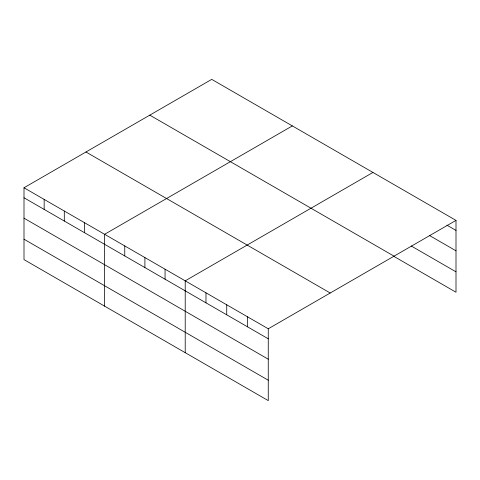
<?xml version="1.0" encoding="UTF-8"?>
<svg xmlns="http://www.w3.org/2000/svg" width="480" height="480" viewBox="0 0 480 480"><rect width="100%" height="100%" fill="white"/><g stroke="black" fill="none" stroke-linecap="round" stroke-linejoin="round"><path stroke-width="0.72" d="M24 187.764L268.26 328.782L268.26 400.626L24 259.608L24 187.764L211.74 79.374L456 220.392L456 292.236L393.714 256.278M292.344 125.91L104.604 234.3L104.604 306.144M372.954 172.446L185.214 280.836L185.214 352.68M268.26 328.782L456 220.392M446.916 225.156L456 230.4M429.396 235.452L456 250.806M411.234 245.988L456 271.83M149.784 115.14L394.044 256.164M85.956 151.992L330.216 293.016M24 197.772L268.26 338.796M24 218.178L268.26 359.202M24 239.202L268.26 380.22M247.5 316.8L247.5 326.808M226.734 304.812L226.734 314.82M205.974 292.824L205.974 302.832M165.06 269.202L165.06 279.21M144.906 257.568L144.906 267.576M124.758 245.934L124.758 255.942M84.456 222.666L84.456 232.674M64.302 211.032L64.302 221.04M44.154 199.398L44.154 209.406"/></g></svg>
